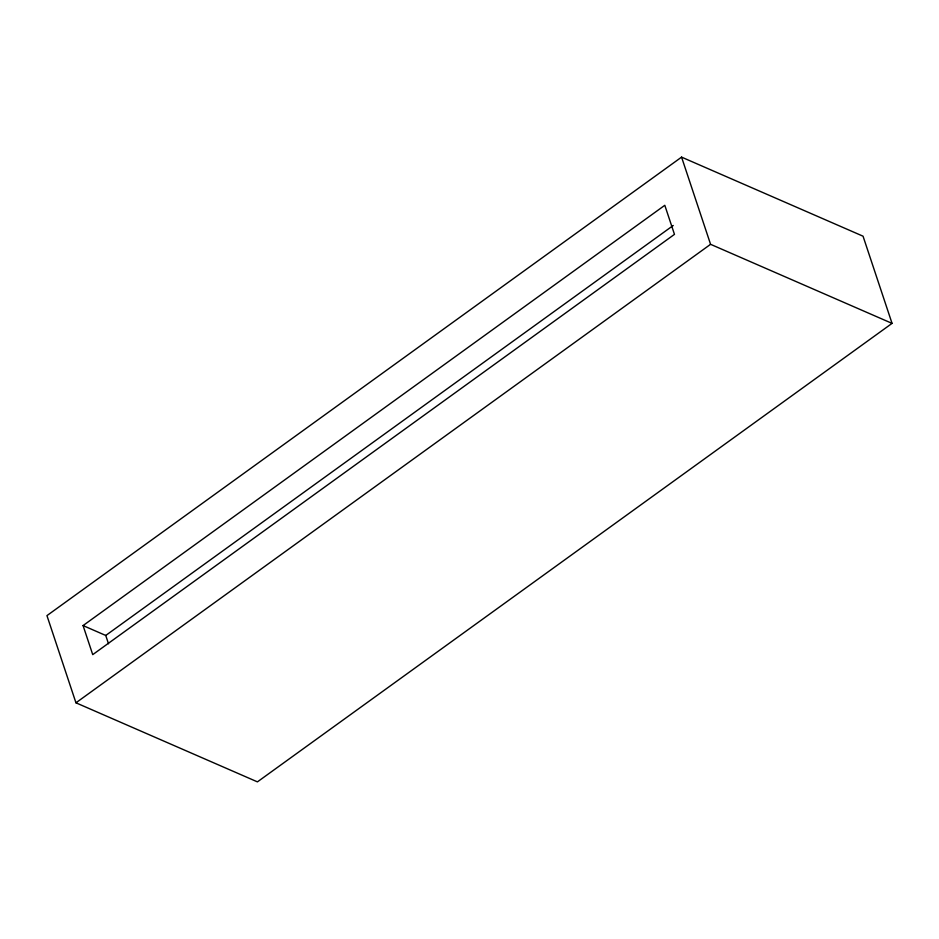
<?xml version="1.0" encoding="UTF-8"?>
<svg xmlns="http://www.w3.org/2000/svg" width="939" height="939" viewBox="0 0 939 939"><rect width="100%" height="100%" fill="white"/><g stroke="black" fill="none" stroke-linecap="round" stroke-linejoin="round"><path stroke-width="1.41" d="M681.573 157.13L46.95 615.62L75.953 702.806L257.427 781.87L892.05 323.38L863.047 236.194L681.573 157.13L710.577 244.316L892.05 323.38M83.066 625.574L664.8 205.301L674.472 234.363L92.726 654.636L83.066 625.574L105.743 635.457L108.501 643.767M105.743 635.457L673.24 225.477M75.953 702.806L710.577 244.316"/></g></svg>
